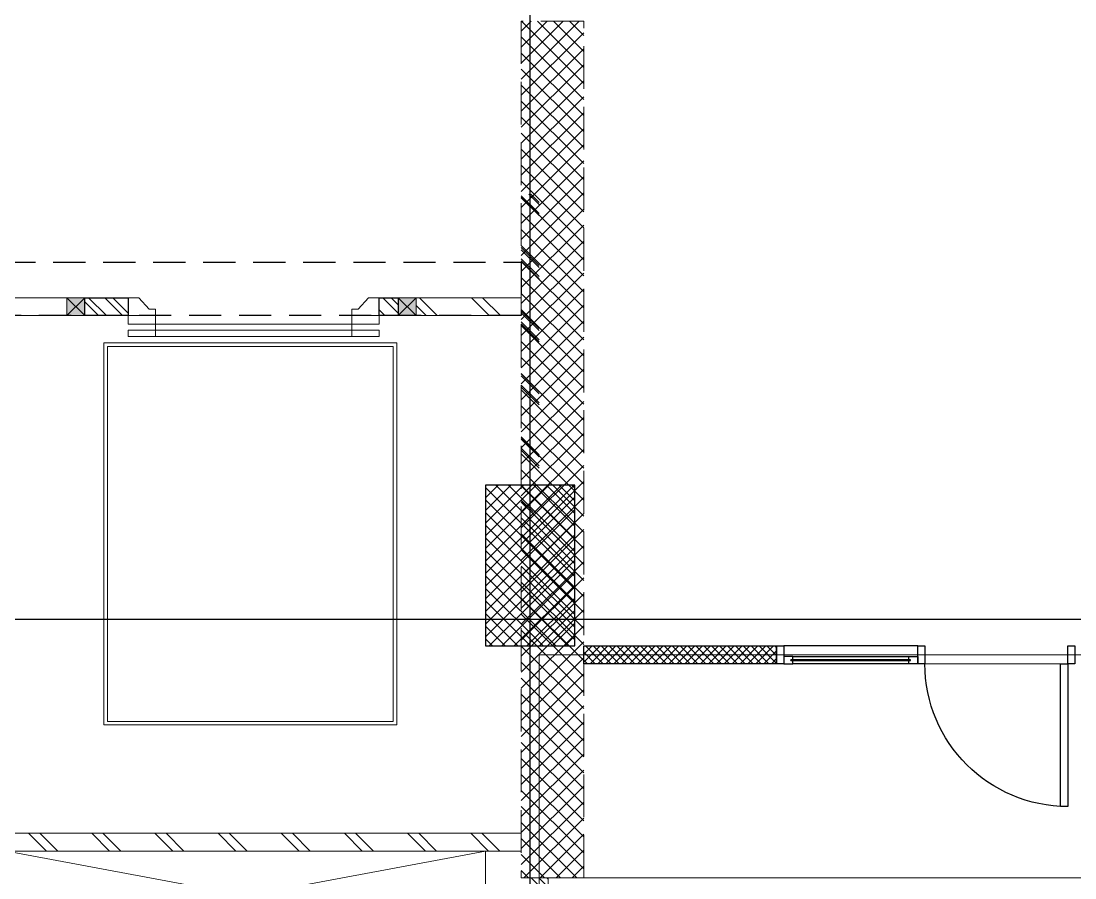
# Model space of a CAD drawing. Header units: inches. Extents: x 0 to 558, y -1 to 295.
# Drawn here: x 199.04 to 204.94, y 132.22 to 137.02 of the extents above; entities that cross this region are included whole.
import ezdxf

# ---------------------------------------------------------------- set-up
doc = ezdxf.new("R2010")
doc.units = ezdxf.units.IN
doc.header["$MEASUREMENT"] = 0
doc.linetypes.add('ACAD_ISO02W100', pattern=[15, 12, -3])
doc.layers.get('defpoints').update_dxf_attribs({"color": 1})
for name, color, linetype, lineweight in [('ars', 11, 'Continuous', 0), ('ars @ 1', 11, 'Continuous', 0), ('ARSIR', 31, 'Continuous', 5), ('ARSIR @ 1', 31, 'Continuous', 5), ('ARSIR BETON', 8, 'Continuous', 5), ('ARSIR KOLOM @ 1', 8, 'Continuous', 13), ('KOL', 1, 'Continuous', 30), ('KOLOM', 4, 'Continuous', 9), ('lan', 7, 'Continuous', 15), ('LIFT', 15, 'Continuous', 15), ('RUMPUT', 93, 'Continuous', 0), ('tem', 5, 'Continuous', 20)]:
    doc.layers.add(name, color=color, linetype=linetype, lineweight=lineweight)
doc.layers.add('as', color=1, linetype='Continuous', plot=False)
doc.layers.add('dinding', color=3, linetype='Continuous')
doc.layers.add('Kusen', color=30, linetype='Continuous')
doc.layers.add('POLYLINE TPAK', color=4, linetype='Continuous', lineweight=20, plot=False)
pattern_1 = [(86.6697, (37.0798, 226.14725), (-0.5066041, 0.569206), [0.142875, -0.934755]), (41.6697, (37.0798, 226.14725), (-0.5066045, 0.5692064), [0.142875, -0.619125]), (131.6697, (37.0798, 226.14725), (-0.5692064, -0.5066045), [0.142875, -0.619125])]

# ---------------------------------------------------------------- blocks, each defined once
blk = doc.blocks.new('P.80')
at = {"layer": 'Kusen'}
for points in [[(-69.8094, -74.8368), (-69.7694, -74.8368), (-69.7694, -74.0368), (-69.8094, -74.0368)], [(-70.6094, -74.9368), (-70.5694, -74.9368), (-70.5694, -74.8368), (-70.6094, -74.8368)], [(-69.7694, -74.9368), (-69.7294, -74.9368), (-69.7294, -74.8368), (-69.7694, -74.8368)]]:
    blk.add_lwpolyline(points, close=True, dxfattribs=at)
blk.add_arc((-69.7694, -74.8368), 0.8, 90, 180, dxfattribs=at)
blk = doc.blocks.new('k3')
at = {"layer": 'ars'}
h = blk.add_hatch(dxfattribs=at)
h.set_pattern_fill('_USER', color=256, scale=0.05, angle=45, double=1, pattern_type=0)
h.set_pattern_definition([(45, (0, -5.05), (-0.03535534, 0.03535534), []), (135, (0, -5.05), (-0.03535534, -0.03535534), [])])
h.paths.add_polyline_path([(-0.25, -0.45), (0.25, -0.45), (0.25, 0.45), (-0.25, 0.45)])
at = {"layer": 'KOL'}
blk.add_lwpolyline([(-0.25, -0.45), (0.25, -0.45), (0.25, 0.45), (-0.25, 0.45)], close=True, dxfattribs=at)
blk = doc.blocks.new('KLOPRAK-10')
at = {"layer": 'ARSIR KOLOM @ 1'}
blk.add_hatch(color=256, dxfattribs=at).paths.add_polyline_path([(390.0148, -20.5752), (390.1148, -20.5752), (390.1148, -20.4752), (390.0148, -20.4752)])
at = {"layer": 'as'}
blk.add_line((390.1148, -20.4752), (390.0148, -20.5752), dxfattribs=at)
blk.add_lwpolyline([(390.0148, -20.4752), (390.1148, -20.5752)], dxfattribs=at)
at = {"layer": 'KOLOM'}
blk.add_lwpolyline([(390.0148, -20.5752), (390.1148, -20.5752), (390.1148, -20.4752), (390.0148, -20.4752)], close=True, dxfattribs=at)
blk = doc.blocks.new('T.DAR')
at = {"layer": 'ars'}
h = blk.add_hatch(dxfattribs=at)
h.set_pattern_fill('ANSI31', color=256, scale=0.25, style=0)
h.set_pattern_definition([(225, (6.599998, -51.300008), (0.022097087, -0.022097087), [])])
h.paths.add_polyline_path([(6.5, 7), (6.6, 7), (6.6, 7.7), (1.38, 7.7), (1.38, 7.6), (6.5, 7.6)])
h = blk.add_hatch(dxfattribs=at)
h.set_pattern_fill('ANSI37', color=256, scale=0.02, style=0)
h.set_pattern_definition([(45, (6.5, -8e-06), (-0.0449013, 0.0449013), []), (135, (6.5, -8e-06), (-0.0449013, -0.0449013), [])])
h.paths.add_polyline_path([(6.45, 2.2), (6.8, 2.2), (6.8, 7), (6.45, 7)])
h = blk.add_hatch(dxfattribs=at)
h.set_pattern_fill('TEMBOK', color=256, scale=0.25)
h.set_pattern_definition([(45, (6.5, -51.72), (-0.1767767, 0.1767767), []), (45, (6.5625, -51.72), (-0.1767767, 0.1767767), [])])
h.paths.add_polyline_path([(6.55, 3.17), (6.45, 3.17), (6.45, 4.95), (6.55, 4.95)])
h = blk.add_hatch(dxfattribs=at)
h.set_pattern_fill('TEMBOK', color=256, scale=0.25)
h.set_pattern_definition([(45, (0.71143, -49.94), (-0.1767767, 0.1767767), []), (45, (0.77393, -49.94), (-0.1767767, 0.1767767), [])])
h.paths.add_polyline_path([(5.8614, 3.75), (6.45, 3.75), (6.45, 3.85), (5.8614, 3.85)])
at = {"layer": 'ars @ 1'}
h = blk.add_hatch(dxfattribs=at)
h.set_pattern_fill('TEMBOK', color=256, scale=0.25)
h.set_pattern_definition([(45, (33.3, 5.805), (-0.1767767, 0.1767767), []), (45, (33.3625, 5.805), (-0.1767767, 0.1767767), [])])
h.paths.add_polyline_path([(6.4, 6.85), (6.4, 6.75), (3.6622, 6.75), (3.6622, 6.85)])
at = {"layer": 'ARSIR @ 1'}
h = blk.add_hatch(dxfattribs=at)
h.set_pattern_fill('ANSI32', color=256, scale=0.01, style=0, double=1)
h.set_pattern_definition([(45, (0.79921, 3.74999), (0.067352, -0.067352), []), (45, (0.79921, 3.79489), (0.067352, -0.067352), [])])
h.paths.add_polyline_path([(4.0064, 3.85), (4.0064, 3.75), (4.249, 3.75), (4.249, 3.85)])
h = blk.add_hatch(dxfattribs=at)
h.set_pattern_fill('ANSI32', color=256, scale=0.01, style=0, double=1)
h.set_pattern_definition([(45, (2.49209, 3.74999), (0.067352, -0.067352), []), (45, (2.49209, 3.79489), (0.067352, -0.067352), [])])
h.paths.add_polyline_path([(5.6547, 3.85), (5.6547, 3.75), (5.7614, 3.75), (5.7614, 3.85)])
at = {"layer": 'defpoints', "color": 3, "linetype": 'ACAD_ISO02W100', "ltscale": 0.015}
blk.add_lwpolyline([(6.45, 3.55), (6.45, 3.85), (3.57, 3.85), (3.57, 7.6), (3.57, 7.6), (3.27, 7.6), (3.27, 3.55), (6.45, 3.55)], dxfattribs=at)
at = {"layer": 'dinding'}
for points in [[(4.0064, 3.85), (4.0064, 3.75), (4.249, 3.75), (4.249, 3.85)], [(5.6547, 3.85), (5.6547, 3.75), (5.7614, 3.75), (5.7614, 3.85)]]:
    blk.add_lwpolyline(points, close=True, dxfattribs=at)
at = {"layer": 'KOLOM', "linetype": 'ACAD_ISO02W100', "ltscale": 0.02}
blk.add_lwpolyline([(6.8, 2.2), (6.45, 2.2), (6.45, 7), (6.8, 7)], close=True, dxfattribs=at)
at = {"layer": 'lan', "linetype": 'Continuous'}
blk.add_line((6.25, 7.35), (6.25, 6.85), dxfattribs=at)
for points in [[(6.25, 7.35), (3.57, 6.85)], [(6.25, 6.85), (3.57, 7.35)]]:
    blk.add_lwpolyline(points, dxfattribs=at)
at = {"layer": 'LIFT'}
for points in [[(4.1139, 4.0029), (5.7539, 4.0029), (5.7539, 6.1429), (4.1139, 6.1429)], [(4.1339, 4.0229), (5.7339, 4.0229), (5.7339, 6.1229), (4.1339, 6.1229)], [(4.249, 3.9323), (5.6547, 3.9323), (5.6547, 3.9676), (4.249, 3.9676)], [(4.249, 3.9323), (4.4018, 3.9323), (4.4018, 3.9676), (4.249, 3.9676)], [(5.5018, 3.9323), (5.6547, 3.9323), (5.6547, 3.9676), (5.5018, 3.9676)], [(4.4018, 3.85), (4.249, 3.85), (4.249, 3.897), (4.4018, 3.897)], [(4.4018, 3.897), (5.5018, 3.897), (5.5018, 3.9323), (4.4018, 3.9323)], [(5.5018, 3.85), (5.6547, 3.85), (5.6547, 3.897), (5.5018, 3.897)]]:
    blk.add_lwpolyline(points, close=True, dxfattribs=at)
for points in [[(4.249, 3.85), (4.249, 3.75), (4.3092, 3.75), (4.3666, 3.8147), (4.4018, 3.8147), (4.4018, 3.85), (4.249, 3.85)], [(5.6547, 3.85), (5.6547, 3.75), (5.5945, 3.75), (5.5371, 3.8147), (5.5018, 3.8147), (5.5018, 3.85), (5.6547, 3.85)]]:
    blk.add_lwpolyline(points, dxfattribs=at)
at = {"layer": 'tem'}
for points in [[(1.38, 7.7), (1.38, 7.6), (6.5, 7.6), (6.5, 7), (6.6, 7), (6.6, 7.7)], [(6.45, 6.85), (6.45, 6.75), (3.57, 6.75), (3.57, 6.85)], [(3.57, 3.75), (3.57, 3.85), (3.9064, 3.85), (3.9064, 3.75)], [(5.8614, 3.75), (5.8614, 3.85), (6.45, 3.85), (6.45, 3.75)]]:
    blk.add_lwpolyline(points, close=True, dxfattribs=at)
at = {"color": 2}
for p in [(-386.1084, 24.3252), (-384.2534, 24.3252)]:
    blk.add_blockref('KLOPRAK-10', p, dxfattribs=at)
blk = doc.blocks.new('A-DAS')
at = {"layer": 'ars'}
h = blk.add_hatch(dxfattribs=at)
h.set_pattern_fill('TEMBOK', color=256, scale=0.25)
h.set_pattern_definition([(315, (-25.4, 59.92), (-0.1767767, -0.1767767), []), (315, (-25.3375, 59.92), (-0.1767767, -0.1767767), [])])
h.paths.add_polyline_path([(-25.35, 5.03), (-25.45, 5.03), (-25.45, 3.25), (-25.35, 3.25)])
h = blk.add_hatch(dxfattribs=at)
h.set_pattern_fill('ANSI31', color=256, scale=0.25, angle=180, style=0)
h.set_pattern_definition([(225, (-513.018732, 385.104583), (0.0220970869, -0.0220970869), [])])
h.paths.add_polyline_path([(-25.1, 2.5), (-25.1, 2.4), (-24.02, 2.4), (-24.02, 2.5)])
h = blk.add_hatch(dxfattribs=at)
h.set_pattern_fill('ANSI31', color=256, scale=0.25, angle=180, style=0)
h.set_pattern_definition([(135, (-513.018732, -324.574585), (0.0220970869, 0.0220970869), [])])
h.paths.add_polyline_path([(-25.1, 2.5), (-25.1, 2.4), (-24.02, 2.4), (-24.02, 2.5)])
at = {"layer": 'as'}
for p, q in [((-25.4, 0.55), (-25.4, 15.75)), ((-37.8, 2.65), (36.6, 2.65))]:
    blk.add_line(p, q, dxfattribs=at)
at = {"layer": 'KOL'}
blk.add_lwpolyline([(-25.1, 2.5), (-24.02, 2.5), (-24.02, 2.4), (-25.1, 2.4)], close=True, dxfattribs=at)
blk.add_lwpolyline([(-25.1, 2.5), (-24.02, 2.5), (-24.02, 2.4), (-25.1, 2.4)], close=True, dxfattribs=at)
at = {"layer": 'Kusen'}
for p, q in [((-23.23, 2.5), (-23.98, 2.5)), ((-23.93, 2.44), (-23.28, 2.44)), ((-23.28, 2.4), (-23.93, 2.4))]:
    blk.add_line(p, q, dxfattribs=at)
blk.add_lwpolyline([(-23.98, 2.4), (-24.02, 2.4), (-24.02, 2.5), (-23.98, 2.5)], close=True, dxfattribs=at)
blk.add_lwpolyline([(-23.98, 2.4), (-24.02, 2.4), (-24.02, 2.5), (-23.98, 2.5)], close=True, dxfattribs=at)
for points in [[(-23.93, 2.4225), (-23.93, 2.44), (-23.98, 2.44), (-23.98, 2.4), (-23.93, 2.4), (-23.93, 2.4175), (-23.94, 2.4175), (-23.94, 2.4225), (-23.93, 2.4225)], [(-23.93, 2.4225), (-23.93, 2.44), (-23.98, 2.44), (-23.98, 2.4), (-23.93, 2.4), (-23.93, 2.4175), (-23.94, 2.4175), (-23.94, 2.4225), (-23.93, 2.4225)], [(-23.28, 2.4225), (-23.28, 2.44), (-23.23, 2.44), (-23.23, 2.4), (-23.28, 2.4), (-23.28, 2.4175), (-23.27, 2.4175), (-23.27, 2.4225), (-23.28, 2.4225)]]:
    blk.add_lwpolyline(points, dxfattribs=at)
at = {"layer": 'Kusen', "color": 141}
blk.add_lwpolyline([(-23.27, 2.4225), (-23.94, 2.4225), (-23.94, 2.4175), (-23.27, 2.4175)], close=True, dxfattribs=at)
at = {"layer": 'lan'}
for p, q in [((-23.19, 2.4), (-22.43, 2.4)), ((-25.3, 1.2), (24.1, 1.2))]:
    blk.add_line(p, q, dxfattribs=at)
at = {"layer": 'POLYLINE TPAK', "color": 3}
blk.add_lwpolyline([(24.15, 58.85), (-25.35, 58.85), (-25.35, 60.75), (-31.65, 60.75), (-31.65, 58.85), (-38.1, 58.85), (-38.1, 45.35), (-7.15, 45.35), (-7.15, 43.3), (-7.15, 15.95), (-38.1, 15.95), (-38.1, 2.45), (-31.65, 2.45), (-31.65, 0.55), (-25.35, 0.55), (-25.35, 2.45), (24.15, 2.45)], dxfattribs=at)
at = {"layer": 'tem'}
blk.add_lwpolyline([(-28.35, 4.45), (-28.35, 4.35), (-27.9936, 4.35), (-27.9936, 4.45)], close=True, dxfattribs=at)
at = {"layer": 'defpoints', "xscale": -1, "rotation": 180}
blk.add_blockref('T.DAR', (-31.9, 8.2), dxfattribs=at)
at = {"layer": 'KOL', "rotation": 180}
blk.add_blockref('k3', (-25.4, 2.95), dxfattribs=at)
blk.add_blockref('k3', (-25.4, 2.95), dxfattribs=at)
at = {"layer": 'Kusen', "xscale": -1, "rotation": 180}
blk.add_blockref('P.80', (47.3794, -72.4368), dxfattribs=at)

msp = doc.modelspace()

# ---------------------------------------------------------------- hatches: boundary and pattern name
at = {"layer": 'ARSIR'}
h = msp.add_hatch(dxfattribs=at)
h.set_pattern_fill('AR-HBONE', color=256, scale=0.003, style=0)
h.set_pattern_definition([(45, (37.0798, 226.14725), (4e-17, 0.4310523), [0.9144, -0.3048]), (135, (37.29532, 226.36278), (4e-17, 0.4310523), [0.9144, -0.3048])])
edge = h.paths.add_edge_path()
edge.add_arc((191.2828, 190.0679), 15.2, 90, 180)
edge.add_line((176.0828, 190.0679), (176.0828, 133.2715))
edge.add_arc((191.2828, 133.2715), 15.2, 180, 214.23029)
edge.add_line((178.7157, 124.7212), (179.7078, 125.3962))
edge.add_arc((191.2827, 133.2715), 14, 180, 214.23027, ccw=False)
edge.add_line((177.2828, 133.2715), (177.2828, 190.0679))
edge.add_arc((191.2828, 190.0679), 14, 90, 180, ccw=False)
edge.add_line((191.2828, 204.0679), (270.5466, 204.0679))
edge.add_arc((270.5466, 204.9086), 0.8408, 270, 359.99697)
edge.add_line((271.3873, 204.9086), (191.2828, 205.2679))
at = {"layer": 'ARSIR BETON'}
h = msp.add_hatch(dxfattribs=at)
h.set_pattern_fill('AR-HBONE', color=256, scale=0.004, style=0)
h.set_pattern_definition([(45, (37.0798, 226.14725), (6e-17, 0.5747364), [1.2192, -0.4064]), (135, (37.36716, 226.4346), (6e-17, 0.5747364), [1.2192, -0.4064])])
edge = h.paths.add_edge_path()
edge.add_arc((191.2828, 190.0679), 14, 90, 180)
edge.add_line((177.2828, 190.0679), (177.2828, 133.2715))
edge.add_arc((191.2827, 133.2715), 14, 179.99992, 263.11919)
edge.add_line((189.6055, 119.3724), (189.6055, 112.3227))
edge.add_line((189.6055, 112.3227), (189.7055, 112.3227))
edge.add_line((189.7055, 112.3227), (189.7055, 112.2227))
edge.add_line((189.7055, 112.2227), (201.7055, 112.2227))
edge.add_line((201.7055, 112.2227), (201.7055, 119.2715))
edge.add_line((201.7055, 119.2715), (380.22, 119.2715))
edge.add_arc((380.22, 133.2715), 14, 270, 360)
edge.add_line((394.22, 133.2715), (394.22, 186.8365))
edge.add_arc((380.07, 186.8365), 14.15, 0.00002, 89.99998)
edge.add_line((380.07, 200.9865), (288.3873, 200.9865))
edge.add_arc((288.3873, 203.9865), 3, 180, 270, ccw=False)
edge.add_line((285.3873, 203.9865), (285.3986, 204.9823))
edge.add_line((285.3986, 204.9823), (271.3873, 205.1475))
edge.add_line((271.3873, 205.1475), (271.3873, 204.9086))
edge.add_arc((270.5466, 204.9086), 0.8408, 270, 359.99999, ccw=False)
edge.add_line((270.5466, 204.0679), (191.2828, 204.0679))
edge = h.paths.add_edge_path()
edge.add_line((191.2672, 197.9562), (265.7566, 197.9585))
edge.add_arc((265.7568, 189.203), 8.7555, 41.343, 90.00169, ccw=False)
edge.add_line((272.3302, 194.9865), (332.5823, 194.9865))
edge.add_line((332.5823, 194.9865), (332.5823, 191.8715))
edge.add_line((332.5823, 191.8715), (340.1822, 191.8715))
edge.add_line((340.1822, 191.8715), (340.1822, 194.9865))
edge.add_line((340.1822, 194.9865), (380.07, 194.9865))
edge.add_arc((380.07, 186.8365), 8.15, 0, 90, ccw=False)
edge.add_line((388.22, 186.8365), (388.22, 163.1715))
edge.add_line((388.22, 163.1715), (388.22, 157.7117))
edge.add_line((388.22, 157.7117), (388.22, 133.2715))
edge.add_arc((380.22, 133.2715), 8, -90, 0, ccw=False)
edge.add_line((380.22, 125.2715), (191.2828, 125.2715))
edge.add_arc((191.185, 133.1732), 7.9023, 180.12317, 270.70845, ccw=False)
edge.add_line((183.2828, 133.1562), (183.2675, 189.9541))
edge.add_arc((191.2675, 189.9563), 8, 90.00169, 180.01541, ccw=False)
at = {"layer": 'RUMPUT'}
h = msp.add_hatch(dxfattribs=at)
h.set_pattern_fill('GRASS', color=256, scale=0.03, angle=356.66969, style=0)
h.set_pattern_definition(pattern_1)
edge = h.paths.add_edge_path()
edge.add_line((173.8596, 124.7087), (178.5195, 124.7087))
edge.add_line((178.5195, 124.7087), (178.577, 124.7478))
edge.add_arc((191.2745, 133.269), 15.2918, 179.99042, 213.86512, ccw=False)
edge.add_line((175.9828, 133.2715), (175.9828, 190.0679))
edge.add_arc((191.2827, 190.0679), 15.2999, 89.99903, 180.00016, ccw=False)
edge.add_line((191.283, 205.3679), (269.9053, 205.0253))
edge.add_line((269.9053, 205.0253), (167.2319, 206.0181))
edge.add_line((167.2319, 206.0181), (167.521, 198.8985))
edge.add_line((167.521, 198.8985), (170.7477, 161.1323))
edge.add_line((170.7477, 161.1323), (173.8596, 124.7087))
h = msp.add_hatch(dxfattribs=at)
h.set_pattern_fill('GRASS', color=256, scale=0.03, angle=356.66969, style=0)
h.set_pattern_definition(pattern_1)
edge = h.paths.add_edge_path()
edge.add_line((222.7923, 130.2714), (222.7923, 125.7715))
edge.add_arc((222.3923, 125.7715), 0.4, -90, 0, ccw=False)
edge.add_line((222.3923, 125.3715), (221.6852, 125.3715))
edge.add_arc((221.6852, 125.7715), 0.4, 180, 270, ccw=False)
edge.add_line((221.2852, 125.7715), (221.2852, 130.3715))
edge.add_line((221.2852, 130.3715), (191.0884, 130.3708))
edge.add_line((191.0884, 130.3708), (191.0884, 126.5715))
edge.add_arc((191.1856, 133.1744), 6.6036, 179.16366, 269.15632, ccw=False)
edge.add_line((184.5828, 133.2708), (184.5828, 158.5615))
edge.add_line((184.5828, 158.5615), (189.4121, 158.5615))
edge.add_arc((189.4168, 158.1668), 0.3948, -0.67801, 90.69191, ccw=False)
edge.add_line((189.8116, 158.1621), (189.8116, 153.1016))
edge.add_line((189.8116, 153.1016), (194.9669, 153.1016))
edge.add_arc((194.9652, 152.7016), 0.4, 0, 89.7465, ccw=False)
edge.add_line((195.3652, 152.7016), (195.3652, 150.9215))
edge.add_line((195.3652, 150.9215), (187.0873, 150.9215))
edge.add_line((187.0873, 150.9215), (187.0873, 134.2215))
edge.add_arc((189.9373, 134.2215), 2.85, 180, 270)
edge.add_line((189.9373, 131.3715), (222.7923, 131.3715))
edge.add_line((222.7923, 131.3715), (222.7923, 130.2715))

# ---------------------------------------------------------------- block references
msp.add_blockref('A-DAS', (227.2873, 131.0215))

doc.saveas('drawing.dxf')
